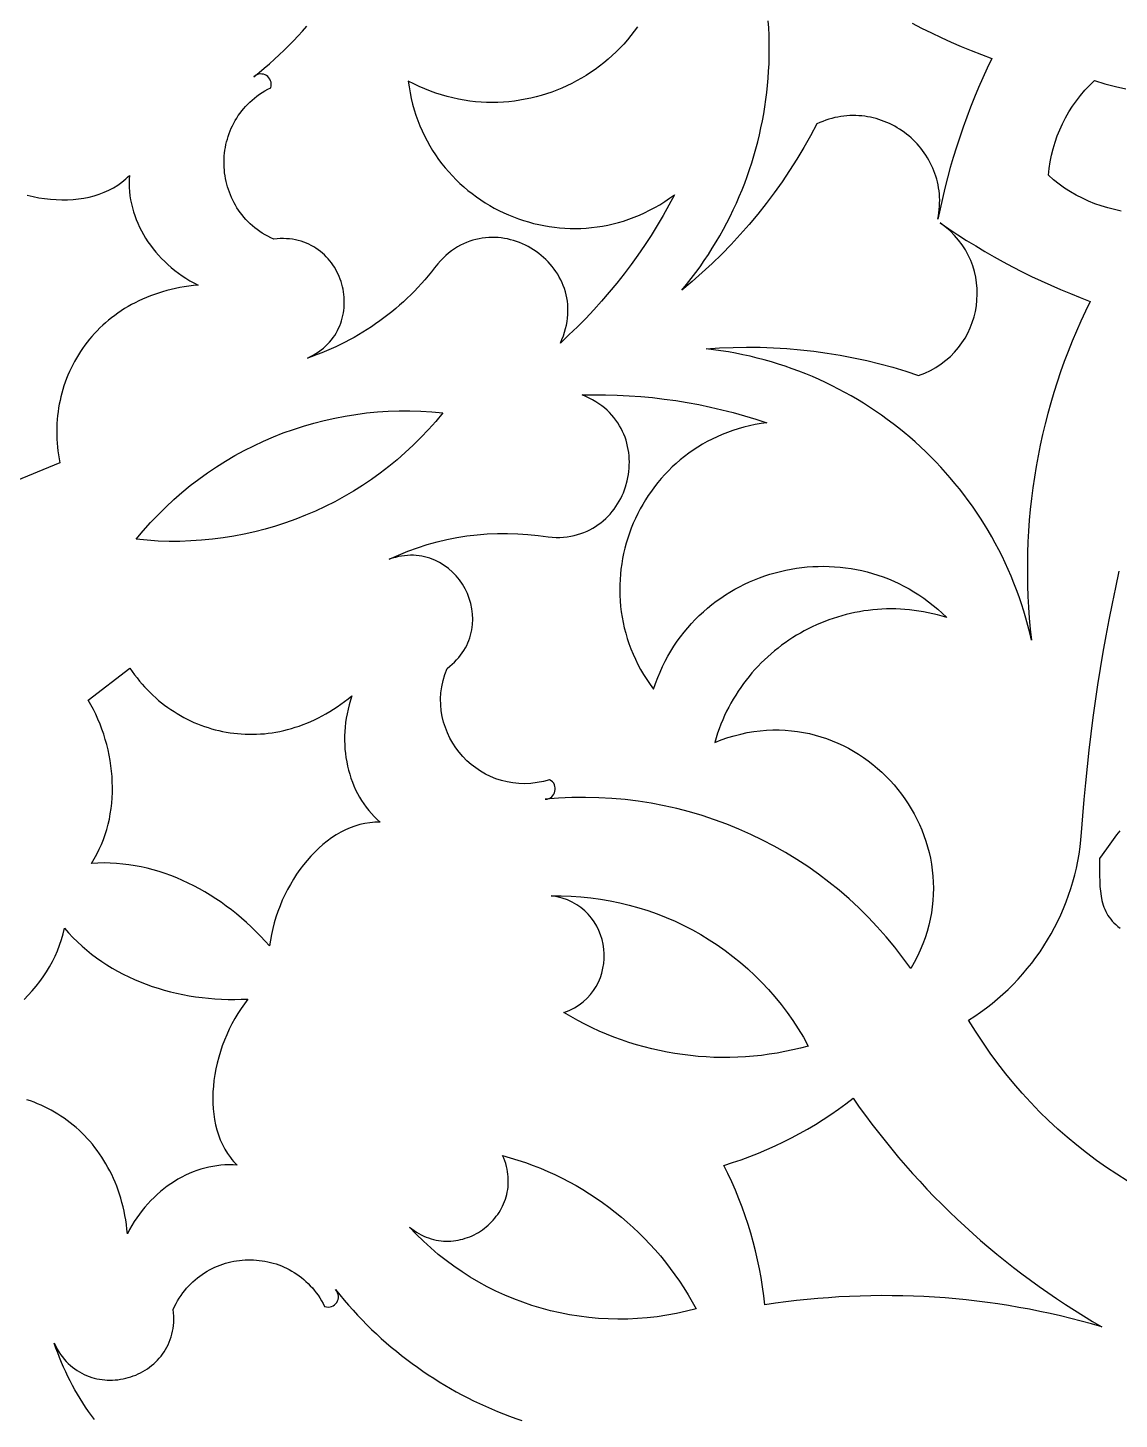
# Model space of a CAD drawing. Extents: x -1145 to -490, y -328 to 327.
# Drawn here: x -797.4 to -731.8, y -42.3 to 41.3 of the extents above; entities that cross this region are included whole.
import ezdxf

# ---------------------------------------------------------------- set-up
doc = ezdxf.new("R2010")
doc.units = 0
doc.layers.add('LAYER_1', color=18, linetype='CONTINUOUS')

msp = doc.modelspace()

# ---------------------------------------------------------------- linework, layer by layer
at = {"layer": 'LAYER_1'}
for points in [[(-760.706, 41.341), (-760.902, 41.072), (-761.105, 40.811), (-761.317, 40.556), (-761.535, 40.309), (-761.761, 40.069), (-761.994, 39.836), (-762.234, 39.61), (-762.48, 39.393), (-762.733, 39.183), (-762.991, 38.981), (-763.256, 38.786), (-763.526, 38.601), (-763.802, 38.423), (-764.083, 38.254), (-764.368, 38.093), (-764.659, 37.941), (-764.954, 37.798), (-765.254, 37.664), (-765.557, 37.539), (-765.865, 37.423), (-766.176, 37.316), (-766.49, 37.219), (-766.808, 37.132), (-767.129, 37.054), (-767.452, 36.986), (-767.778, 36.928), (-768.107, 36.881), (-768.437, 36.844), (-768.769, 36.817), (-769.103, 36.8), (-769.439, 36.795), (-769.775, 36.8), (-770.113, 36.816), (-770.451, 36.843), (-770.79, 36.882), (-771.129, 36.932), (-771.468, 36.993), (-771.807, 37.066), (-772.145, 37.15), (-772.483, 37.247), (-772.821, 37.356), (-773.157, 37.476), (-773.492, 37.609), (-773.825, 37.755), (-774.157, 37.913), (-774.486, 38.084), (-774.437, 37.726), (-774.377, 37.375), (-774.306, 37.029), (-774.223, 36.689), (-774.13, 36.355), (-774.026, 36.028), (-773.912, 35.707), (-773.788, 35.392), (-773.655, 35.084), (-773.512, 34.782), (-773.359, 34.487), (-773.198, 34.2), (-773.028, 33.919), (-772.849, 33.645), (-772.662, 33.378), (-772.467, 33.118), (-772.265, 32.866), (-772.055, 32.621), (-771.837, 32.384), (-771.613, 32.155), (-771.381, 31.933), (-771.143, 31.72), (-770.899, 31.514), (-770.649, 31.316), (-770.393, 31.127), (-770.131, 30.946), (-769.864, 30.773), (-769.592, 30.609), (-769.316, 30.453), (-769.034, 30.306), (-768.748, 30.168), (-768.459, 30.039), (-768.165, 29.919), (-767.867, 29.808), (-767.567, 29.706), (-767.263, 29.614), (-766.956, 29.531), (-766.647, 29.458), (-766.335, 29.394), (-766.021, 29.341), (-765.706, 29.297), (-765.388, 29.263), (-765.069, 29.239), (-764.749, 29.225), (-764.429, 29.222), (-764.107, 29.229), (-763.785, 29.246), (-763.463, 29.274), (-763.141, 29.313), (-762.819, 29.363), (-762.498, 29.423), (-762.177, 29.495), (-761.858, 29.578), (-761.54, 29.672), (-761.223, 29.777), (-760.908, 29.894), (-760.595, 30.022), (-760.285, 30.162), (-759.977, 30.314), (-759.672, 30.477), (-759.369, 30.653), (-759.07, 30.84), (-758.775, 31.04), (-758.483, 31.252), (-758.816, 30.627), (-759.162, 30.01), (-759.522, 29.401), (-759.895, 28.801), (-760.281, 28.209), (-760.68, 27.627), (-761.092, 27.053), (-761.517, 26.489), (-761.953, 25.935), (-762.403, 25.391), (-762.864, 24.856), (-763.337, 24.332), (-763.822, 23.818), (-764.319, 23.315), (-764.827, 22.822), (-765.346, 22.341), (-765.249, 22.559), (-765.165, 22.777), (-765.092, 22.993), (-765.03, 23.207), (-764.98, 23.42), (-764.941, 23.632), (-764.913, 23.841), (-764.895, 24.048), (-764.888, 24.253), (-764.89, 24.455), (-764.903, 24.655), (-764.925, 24.852), (-764.955, 25.046), (-764.995, 25.236), (-765.044, 25.424), (-765.101, 25.608), (-765.166, 25.788), (-765.24, 25.965), (-765.321, 26.138), (-765.409, 26.306), (-765.504, 26.47), (-765.607, 26.63), (-765.716, 26.785), (-765.831, 26.935), (-765.953, 27.081), (-766.08, 27.221), (-766.213, 27.356), (-766.351, 27.485), (-766.495, 27.609), (-766.643, 27.727), (-766.796, 27.839), (-766.953, 27.945), (-767.114, 28.044), (-767.279, 28.137), (-767.448, 28.224), (-767.62, 28.303), (-767.795, 28.376), (-767.972, 28.442), (-768.153, 28.5), (-768.335, 28.551), (-768.519, 28.594), (-768.706, 28.629), (-768.893, 28.657), (-769.082, 28.676), (-769.272, 28.687), (-769.462, 28.689), (-769.653, 28.683), (-769.844, 28.668), (-770.036, 28.644), (-770.226, 28.611), (-770.416, 28.569), (-770.606, 28.517), (-770.794, 28.456), (-770.981, 28.385), (-771.166, 28.303), (-771.35, 28.212), (-771.531, 28.111), (-771.71, 27.998), (-771.886, 27.876), (-772.059, 27.742), (-772.229, 27.598), (-772.396, 27.442), (-772.559, 27.275), (-772.718, 27.097), (-772.905, 26.851), (-773.096, 26.609), (-773.292, 26.371), (-773.492, 26.138), (-773.697, 25.908), (-773.905, 25.682), (-774.118, 25.461), (-774.334, 25.244), (-774.554, 25.031), (-774.779, 24.823), (-775.007, 24.619), (-775.238, 24.419), (-775.474, 24.224), (-775.713, 24.033), (-775.955, 23.847), (-776.201, 23.666), (-776.45, 23.489), (-776.703, 23.317), (-776.959, 23.15), (-777.218, 22.988), (-777.48, 22.83), (-777.745, 22.678), (-778.014, 22.53), (-778.285, 22.388), (-778.559, 22.25), (-778.835, 22.118), (-779.115, 21.991), (-779.397, 21.869), (-779.682, 21.752), (-779.969, 21.641), (-780.259, 21.535), (-780.551, 21.434), (-780.37, 21.521), (-780.198, 21.613), (-780.034, 21.71), (-779.878, 21.813), (-779.73, 21.921), (-779.59, 22.034), (-779.457, 22.152), (-779.333, 22.274), (-779.216, 22.4), (-779.106, 22.53), (-779.004, 22.663), (-778.91, 22.8), (-778.823, 22.94), (-778.743, 23.083), (-778.671, 23.229), (-778.606, 23.377), (-778.548, 23.528), (-778.496, 23.68), (-778.452, 23.834), (-778.415, 23.989), (-778.385, 24.146), (-778.361, 24.304), (-778.344, 24.462), (-778.334, 24.621), (-778.33, 24.78), (-778.333, 24.939), (-778.342, 25.098), (-778.358, 25.256), (-778.38, 25.414), (-778.408, 25.571), (-778.442, 25.726), (-778.483, 25.88), (-778.529, 26.032), (-778.581, 26.183), (-778.64, 26.331), (-778.704, 26.477), (-778.773, 26.62), (-778.849, 26.76), (-778.93, 26.897), (-779.016, 27.03), (-779.108, 27.16), (-779.206, 27.286), (-779.308, 27.408), (-779.416, 27.525), (-779.53, 27.638), (-779.648, 27.746), (-779.771, 27.849), (-779.9, 27.946), (-780.033, 28.038), (-780.171, 28.124), (-780.314, 28.204), (-780.461, 28.278), (-780.613, 28.345), (-780.77, 28.405), (-780.931, 28.458), (-781.097, 28.504), (-781.267, 28.543), (-781.442, 28.573), (-781.62, 28.596), (-781.803, 28.61), (-781.99, 28.616), (-782.18, 28.613), (-782.375, 28.601), (-782.574, 28.58), (-782.754, 28.663), (-782.928, 28.752), (-783.097, 28.847), (-783.26, 28.946), (-783.417, 29.05), (-783.569, 29.159), (-783.716, 29.272), (-783.857, 29.39), (-783.992, 29.512), (-784.122, 29.637), (-784.246, 29.767), (-784.364, 29.9), (-784.477, 30.037), (-784.585, 30.177), (-784.687, 30.32), (-784.783, 30.466), (-784.873, 30.615), (-784.958, 30.767), (-785.038, 30.921), (-785.112, 31.077), (-785.18, 31.236), (-785.242, 31.396), (-785.299, 31.559), (-785.351, 31.723), (-785.396, 31.888), (-785.437, 32.055), (-785.471, 32.223), (-785.5, 32.391), (-785.523, 32.561), (-785.541, 32.731), (-785.552, 32.902), (-785.559, 33.073), (-785.559, 33.244), (-785.554, 33.415), (-785.544, 33.585), (-785.527, 33.756), (-785.505, 33.926), (-785.477, 34.095), (-785.444, 34.263), (-785.405, 34.43), (-785.36, 34.596), (-785.31, 34.76), (-785.254, 34.923), (-785.192, 35.084), (-785.125, 35.244), (-785.051, 35.401), (-784.973, 35.556), (-784.888, 35.708), (-784.798, 35.858), (-784.702, 36.005), (-784.6, 36.149), (-784.493, 36.291), (-784.379, 36.429), (-784.261, 36.563), (-784.136, 36.694), (-784.006, 36.821), (-783.87, 36.944), (-783.728, 37.063), (-783.58, 37.178), (-783.427, 37.288), (-783.268, 37.394), (-783.103, 37.495), (-782.933, 37.591), (-782.757, 37.682), (-782.728, 37.795), (-782.72, 37.904), (-782.731, 38.008), (-782.759, 38.105), (-782.803, 38.195), (-782.859, 38.276), (-782.927, 38.347), (-783.005, 38.407), (-783.092, 38.454), (-783.184, 38.488), (-783.281, 38.507), (-783.38, 38.511), (-783.48, 38.498), (-783.58, 38.466), (-783.676, 38.415), (-783.768, 38.344), (-783.452, 38.598), (-783.141, 38.857), (-782.835, 39.121), (-782.535, 39.39), (-782.239, 39.662), (-781.948, 39.94), (-781.663, 40.221), (-781.383, 40.507), (-781.108, 40.797), (-780.839, 41.091), (-780.574, 41.389)], [(-744.208, 41.571), (-743.628, 41.268), (-743.042, 40.975), (-742.451, 40.693), (-741.854, 40.422), (-741.251, 40.161), (-740.644, 39.911), (-740.031, 39.672), (-739.413, 39.443), (-739.686, 38.865), (-739.95, 38.284), (-740.205, 37.698), (-740.451, 37.108), (-740.687, 36.515), (-740.913, 35.919), (-741.13, 35.319), (-741.338, 34.715), (-741.536, 34.109), (-741.725, 33.499), (-741.904, 32.887), (-742.073, 32.271), (-742.233, 31.653), (-742.383, 31.032), (-742.523, 30.409), (-742.653, 29.783), (-742.617, 29.978), (-742.589, 30.172), (-742.567, 30.364), (-742.553, 30.555), (-742.546, 30.745), (-742.545, 30.933), (-742.552, 31.119), (-742.565, 31.303), (-742.584, 31.485), (-742.61, 31.665), (-742.642, 31.842), (-742.68, 32.018), (-742.724, 32.191), (-742.774, 32.361), (-742.83, 32.529), (-742.891, 32.694), (-742.958, 32.857), (-743.03, 33.017), (-743.107, 33.173), (-743.19, 33.327), (-743.277, 33.477), (-743.37, 33.624), (-743.467, 33.767), (-743.568, 33.908), (-743.674, 34.044), (-743.784, 34.177), (-743.899, 34.306), (-744.018, 34.431), (-744.14, 34.552), (-744.267, 34.669), (-744.397, 34.782), (-744.53, 34.891), (-744.667, 34.995), (-744.808, 35.095), (-744.951, 35.19), (-745.098, 35.28), (-745.248, 35.366), (-745.4, 35.447), (-745.555, 35.523), (-745.713, 35.593), (-745.873, 35.659), (-746.035, 35.719), (-746.2, 35.774), (-746.367, 35.823), (-746.535, 35.867), (-746.706, 35.905), (-746.878, 35.938), (-747.051, 35.964), (-747.226, 35.985), (-747.402, 35.999), (-747.58, 36.007), (-747.758, 36.009), (-747.938, 36.005), (-748.118, 35.994), (-748.299, 35.976), (-748.48, 35.952), (-748.662, 35.921), (-748.844, 35.883), (-749.026, 35.838), (-749.208, 35.787), (-749.39, 35.727), (-749.572, 35.661), (-749.754, 35.587), (-749.935, 35.506), (-750.317, 34.789), (-750.717, 34.083), (-751.135, 33.388), (-751.57, 32.704), (-752.022, 32.032), (-752.49, 31.373), (-752.975, 30.726), (-753.477, 30.091), (-753.994, 29.47), (-754.527, 28.862), (-755.076, 28.268), (-755.639, 27.687), (-756.218, 27.121), (-756.811, 26.57), (-757.419, 26.033), (-758.041, 25.512), (-757.756, 25.859), (-757.479, 26.211), (-757.21, 26.568), (-756.948, 26.928), (-756.694, 27.293), (-756.449, 27.662), (-756.211, 28.035), (-755.981, 28.411), (-755.758, 28.791), (-755.544, 29.175), (-755.338, 29.562), (-755.139, 29.952), (-754.949, 30.346), (-754.766, 30.742), (-754.591, 31.142), (-754.425, 31.544), (-754.266, 31.949), (-754.115, 32.356), (-753.973, 32.766), (-753.838, 33.178), (-753.712, 33.592), (-753.593, 34.008), (-753.482, 34.426), (-753.38, 34.846), (-753.286, 35.268), (-753.2, 35.691), (-753.121, 36.115), (-753.051, 36.541), (-752.99, 36.968), (-752.936, 37.396), (-752.89, 37.825), (-752.853, 38.255), (-752.824, 38.685), (-752.803, 39.116), (-752.79, 39.547), (-752.786, 39.979), (-752.789, 40.411), (-752.801, 40.843), (-752.821, 41.275), (-752.85, 41.707)], [(-731.637, 30.272), (-732.04, 30.355), (-732.437, 30.456), (-732.829, 30.575), (-733.215, 30.712), (-733.595, 30.866), (-733.967, 31.038), (-734.331, 31.226), (-734.686, 31.432), (-735.033, 31.654), (-735.369, 31.893), (-735.696, 32.148), (-736.011, 32.418), (-735.968, 32.824), (-735.906, 33.226), (-735.825, 33.624), (-735.727, 34.016), (-735.611, 34.403), (-735.477, 34.783), (-735.326, 35.157), (-735.159, 35.522), (-734.975, 35.88), (-734.774, 36.229), (-734.558, 36.569), (-734.325, 36.899), (-734.078, 37.219), (-733.815, 37.528), (-733.537, 37.825), (-733.245, 38.11), (-732.617, 37.926), (-731.984, 37.762), (-731.347, 37.619)], [(-797.385, 31.216), (-797.038, 31.138), (-796.69, 31.073), (-796.343, 31.022), (-795.997, 30.984), (-795.653, 30.959), (-795.311, 30.949), (-794.973, 30.953), (-794.639, 30.971), (-794.31, 31.004), (-793.987, 31.052), (-793.671, 31.115), (-793.362, 31.194), (-793.061, 31.289), (-792.769, 31.4), (-792.486, 31.527), (-792.214, 31.67), (-791.954, 31.831), (-791.705, 32.009), (-791.586, 32.104), (-791.469, 32.204), (-791.357, 32.308), (-791.247, 32.416), (-791.262, 32.171), (-791.265, 31.925), (-791.258, 31.68), (-791.24, 31.436), (-791.213, 31.193), (-791.175, 30.95), (-791.127, 30.709), (-791.069, 30.47), (-791.002, 30.232), (-790.925, 29.997), (-790.839, 29.764), (-790.743, 29.533), (-790.638, 29.305), (-790.525, 29.08), (-790.403, 28.858), (-790.272, 28.64), (-790.132, 28.426), (-789.984, 28.215), (-789.828, 28.009), (-789.664, 27.807), (-789.493, 27.61), (-789.313, 27.418), (-789.126, 27.23), (-788.931, 27.049), (-788.729, 26.873), (-788.52, 26.702), (-788.304, 26.538), (-788.081, 26.381), (-787.851, 26.229), (-787.615, 26.085), (-787.372, 25.948), (-787.124, 25.818), (-787.405, 25.79), (-787.681, 25.756), (-787.954, 25.716), (-788.223, 25.669), (-788.488, 25.616), (-788.748, 25.557), (-789.005, 25.492), (-789.257, 25.42), (-789.504, 25.344), (-789.748, 25.261), (-789.987, 25.173), (-790.222, 25.079), (-790.452, 24.98), (-790.678, 24.875), (-790.899, 24.765), (-791.115, 24.65), (-791.328, 24.53), (-791.535, 24.406), (-791.738, 24.276), (-791.936, 24.142), (-792.129, 24.003), (-792.318, 23.86), (-792.502, 23.712), (-792.68, 23.56), (-792.854, 23.403), (-793.023, 23.243), (-793.188, 23.079), (-793.347, 22.911), (-793.501, 22.739), (-793.65, 22.563), (-793.794, 22.384), (-793.932, 22.201), (-794.066, 22.015), (-794.194, 21.825), (-794.317, 21.633), (-794.435, 21.437), (-794.547, 21.239), (-794.654, 21.037), (-794.756, 20.833), (-794.852, 20.626), (-794.942, 20.417), (-795.028, 20.205), (-795.107, 19.991), (-795.181, 19.775), (-795.249, 19.556), (-795.312, 19.335), (-795.369, 19.113), (-795.42, 18.889), (-795.465, 18.663), (-795.504, 18.435), (-795.538, 18.206), (-795.566, 17.975), (-795.587, 17.743), (-795.603, 17.51), (-795.613, 17.275), (-795.616, 17.04), (-795.614, 16.804), (-795.605, 16.567), (-795.59, 16.329), (-795.569, 16.091), (-795.542, 15.852), (-795.509, 15.612), (-795.469, 15.373), (-795.423, 15.133), (-798.387, 13.914)], [(-731.269, -28.007), (-731.895, -27.615), (-732.513, -27.205), (-733.12, -26.778), (-733.718, -26.333), (-734.305, -25.872), (-734.881, -25.393), (-735.446, -24.897), (-735.999, -24.385), (-736.54, -23.855), (-737.069, -23.309), (-737.585, -22.746), (-738.087, -22.167), (-738.576, -21.57), (-739.051, -20.958), (-739.512, -20.329), (-739.958, -19.683), (-740.388, -19.022), (-740.803, -18.344), (-740.438, -18.109), (-740.082, -17.865), (-739.734, -17.61), (-739.395, -17.347), (-739.064, -17.074), (-738.743, -16.792), (-738.43, -16.501), (-738.127, -16.201), (-737.834, -15.894), (-737.55, -15.578), (-737.276, -15.255), (-737.011, -14.924), (-736.757, -14.585), (-736.513, -14.24), (-736.279, -13.887), (-736.056, -13.528), (-735.843, -13.163), (-735.641, -12.792), (-735.45, -12.414), (-735.269, -12.031), (-735.1, -11.643), (-734.943, -11.249), (-734.796, -10.85), (-734.662, -10.447), (-734.539, -10.039), (-734.428, -9.627), (-734.329, -9.211), (-734.242, -8.792), (-734.168, -8.368), (-734.106, -7.942), (-734.056, -7.512), (-734.019, -7.08), (-734.015, -7.067), (-733.942, -6.077), (-733.859, -5.087), (-733.768, -4.098), (-733.667, -3.111), (-733.558, -2.125), (-733.439, -1.14), (-733.311, -0.156), (-733.174, 0.826), (-733.028, 1.806), (-732.873, 2.785), (-732.709, 3.763), (-732.536, 4.739), (-732.354, 5.713), (-732.163, 6.685), (-731.963, 7.656), (-731.754, 8.624)], [(-731.713, -6.971), (-731.912, -7.224), (-732.11, -7.489), (-732.512, -8.052), (-732.941, -8.647), (-732.935, -9.349), (-732.932, -9.681), (-732.924, -10.002), (-732.909, -10.312), (-732.883, -10.609), (-732.845, -10.896), (-732.79, -11.172), (-732.756, -11.306), (-732.716, -11.437), (-732.671, -11.566), (-732.62, -11.692), (-732.563, -11.816), (-732.499, -11.937), (-732.428, -12.055), (-732.35, -12.171), (-732.264, -12.285), (-732.17, -12.396), (-732.067, -12.505), (-731.956, -12.611), (-731.835, -12.715), (-731.704, -12.817)], [(-797.58, -17.106), (-797.328, -16.851), (-797.086, -16.588), (-796.855, -16.316), (-796.635, -16.036), (-796.427, -15.748), (-796.23, -15.451), (-796.047, -15.147), (-795.876, -14.835), (-795.719, -14.516), (-795.576, -14.19), (-795.448, -13.856), (-795.334, -13.516), (-795.236, -13.17), (-795.155, -12.817), (-794.902, -13.103), (-794.641, -13.378), (-794.372, -13.644), (-794.095, -13.899), (-793.811, -14.145), (-793.519, -14.38), (-793.219, -14.606), (-792.913, -14.822), (-792.6, -15.028), (-792.281, -15.224), (-791.955, -15.41), (-791.623, -15.586), (-791.286, -15.753), (-790.943, -15.909), (-790.595, -16.056), (-790.243, -16.194), (-789.885, -16.321), (-789.523, -16.439), (-789.157, -16.547), (-788.786, -16.646), (-788.412, -16.735), (-788.035, -16.814), (-787.654, -16.884), (-787.271, -16.944), (-786.884, -16.995), (-786.495, -17.036), (-786.104, -17.068), (-785.711, -17.09), (-785.317, -17.103), (-784.92, -17.106), (-784.523, -17.1), (-784.124, -17.085), (-784.337, -17.365), (-784.54, -17.656), (-784.732, -17.955), (-784.915, -18.263), (-785.086, -18.578), (-785.247, -18.9), (-785.397, -19.228), (-785.536, -19.562), (-785.663, -19.899), (-785.778, -20.24), (-785.88, -20.584), (-785.971, -20.93), (-786.049, -21.277), (-786.113, -21.624), (-786.165, -21.971), (-786.203, -22.318), (-786.228, -22.662), (-786.238, -23.003), (-786.234, -23.341), (-786.216, -23.675), (-786.183, -24.004), (-786.135, -24.327), (-786.071, -24.644), (-785.993, -24.953), (-785.898, -25.254), (-785.787, -25.546), (-785.66, -25.828), (-785.516, -26.1), (-785.356, -26.361), (-785.178, -26.609), (-785.083, -26.729), (-784.983, -26.845), (-784.879, -26.958), (-784.77, -27.067), (-785.016, -27.053), (-785.261, -27.05), (-785.506, -27.057), (-785.751, -27.074), (-785.994, -27.102), (-786.236, -27.14), (-786.477, -27.188), (-786.717, -27.246), (-786.954, -27.313), (-787.19, -27.39), (-787.423, -27.476), (-787.654, -27.572), (-787.882, -27.676), (-788.107, -27.79), (-788.328, -27.912), (-788.547, -28.043), (-788.761, -28.182), (-788.972, -28.33), (-789.178, -28.486), (-789.38, -28.65), (-789.577, -28.822), (-789.769, -29.002), (-789.956, -29.189), (-790.138, -29.384), (-790.314, -29.585), (-790.484, -29.795), (-790.648, -30.011), (-790.806, -30.234), (-790.957, -30.463), (-791.102, -30.7), (-791.239, -30.942), (-791.369, -31.191), (-791.397, -30.91), (-791.431, -30.633), (-791.471, -30.36), (-791.518, -30.091), (-791.571, -29.827), (-791.63, -29.566), (-791.695, -29.31), (-791.766, -29.058), (-791.843, -28.81), (-791.926, -28.567), (-792.014, -28.328), (-792.108, -28.093), (-792.207, -27.863), (-792.312, -27.637), (-792.422, -27.416), (-792.536, -27.199), (-792.656, -26.987), (-792.781, -26.78), (-792.911, -26.577), (-793.045, -26.379), (-793.184, -26.185), (-793.327, -25.997), (-793.475, -25.813), (-793.627, -25.634), (-793.783, -25.46), (-793.944, -25.291), (-794.108, -25.127), (-794.276, -24.968), (-794.448, -24.814), (-794.624, -24.665), (-794.803, -24.521), (-794.986, -24.382), (-795.172, -24.249), (-795.361, -24.121), (-795.554, -23.998), (-795.75, -23.88), (-795.948, -23.767), (-796.149, -23.66), (-796.354, -23.559), (-796.56, -23.463), (-796.77, -23.372), (-796.982, -23.287), (-797.196, -23.208), (-797.412, -23.134)], [(-793.35, -42.362), (-793.531, -42.116), (-793.708, -41.867), (-793.88, -41.614), (-794.047, -41.358), (-794.209, -41.099), (-794.367, -40.837), (-794.519, -40.572), (-794.667, -40.304), (-794.809, -40.033), (-794.947, -39.759), (-795.079, -39.482), (-795.206, -39.202), (-795.328, -38.92), (-795.445, -38.636), (-795.556, -38.348), (-795.662, -38.059), (-795.762, -37.767), (-795.676, -37.947), (-795.584, -38.119), (-795.487, -38.283), (-795.384, -38.439), (-795.276, -38.587), (-795.163, -38.728), (-795.045, -38.86), (-794.923, -38.985), (-794.797, -39.102), (-794.667, -39.211), (-794.534, -39.313), (-794.397, -39.407), (-794.257, -39.494), (-794.114, -39.574), (-793.968, -39.646), (-793.82, -39.712), (-793.669, -39.77), (-793.517, -39.821), (-793.363, -39.865), (-793.208, -39.902), (-793.051, -39.933), (-792.893, -39.956), (-792.735, -39.973), (-792.576, -39.983), (-792.417, -39.987), (-792.258, -39.984), (-792.099, -39.975), (-791.941, -39.959), (-791.783, -39.937), (-791.626, -39.909), (-791.471, -39.875), (-791.317, -39.835), (-791.165, -39.788), (-791.014, -39.736), (-790.866, -39.678), (-790.72, -39.614), (-790.577, -39.544), (-790.437, -39.469), (-790.3, -39.388), (-790.167, -39.301), (-790.037, -39.209), (-789.911, -39.112), (-789.789, -39.009), (-789.672, -38.901), (-789.559, -38.788), (-789.451, -38.669), (-789.348, -38.546), (-789.25, -38.418), (-789.159, -38.285), (-789.073, -38.147), (-788.993, -38.004), (-788.919, -37.856), (-788.852, -37.704), (-788.792, -37.547), (-788.738, -37.386), (-788.692, -37.22), (-788.654, -37.05), (-788.624, -36.876), (-788.601, -36.697), (-788.587, -36.515), (-788.581, -36.328), (-788.584, -36.137), (-788.596, -35.942), (-788.617, -35.744), (-788.534, -35.564), (-788.444, -35.39), (-788.35, -35.221), (-788.251, -35.058), (-788.147, -34.9), (-788.038, -34.748), (-787.925, -34.602), (-787.807, -34.461), (-787.685, -34.326), (-787.56, -34.196), (-787.43, -34.072), (-787.297, -33.953), (-787.16, -33.84), (-787.02, -33.733), (-786.877, -33.631), (-786.731, -33.535), (-786.582, -33.444), (-786.43, -33.359), (-786.276, -33.28), (-786.119, -33.206), (-785.961, -33.138), (-785.8, -33.075), (-785.638, -33.018), (-785.474, -32.967), (-785.309, -32.921), (-785.142, -32.881), (-784.974, -32.846), (-784.805, -32.818), (-784.636, -32.794), (-784.466, -32.777), (-784.295, -32.765), (-784.124, -32.759), (-783.953, -32.758), (-783.782, -32.763), (-783.611, -32.774), (-783.441, -32.79), (-783.271, -32.812), (-783.102, -32.84), (-782.934, -32.873), (-782.767, -32.912), (-782.601, -32.957), (-782.437, -33.007), (-782.274, -33.064), (-782.112, -33.125), (-781.953, -33.193), (-781.796, -33.266), (-781.641, -33.345), (-781.489, -33.429), (-781.339, -33.52), (-781.192, -33.616), (-781.047, -33.717), (-780.906, -33.825), (-780.768, -33.938), (-780.634, -34.057), (-780.503, -34.181), (-780.376, -34.312), (-780.253, -34.448), (-780.134, -34.589), (-780.019, -34.737), (-779.908, -34.89), (-779.803, -35.049), (-779.702, -35.214), (-779.606, -35.385), (-779.515, -35.561), (-779.402, -35.589), (-779.293, -35.597), (-779.189, -35.586), (-779.092, -35.558), (-779.002, -35.515), (-778.921, -35.458), (-778.85, -35.39), (-778.79, -35.312), (-778.743, -35.226), (-778.709, -35.134), (-778.689, -35.037), (-778.686, -34.937), (-778.699, -34.837), (-778.731, -34.738), (-778.782, -34.641), (-778.853, -34.549), (-778.599, -34.865), (-778.339, -35.176), (-778.076, -35.482), (-777.807, -35.783), (-777.534, -36.079), (-777.257, -36.369), (-776.976, -36.654), (-776.69, -36.934), (-776.4, -37.209), (-776.106, -37.479), (-775.808, -37.743), (-775.506, -38.002), (-775.2, -38.255), (-774.891, -38.504), (-774.577, -38.746), (-774.261, -38.983), (-773.94, -39.215), (-773.616, -39.441), (-773.289, -39.662), (-772.958, -39.877), (-772.624, -40.086), (-772.287, -40.29), (-771.947, -40.488), (-771.604, -40.681), (-771.258, -40.867), (-770.909, -41.048), (-770.558, -41.223), (-770.203, -41.393), (-769.846, -41.556), (-769.487, -41.714), (-769.124, -41.865), (-768.76, -42.011), (-768.393, -42.151), (-768.024, -42.284), (-767.653, -42.412)]]:
    msp.add_lwpolyline(points, dxfattribs=at)
for points in [[(-742.521, 29.564), (-741.994, 29.203), (-741.461, 28.85), (-740.923, 28.507), (-740.38, 28.171), (-739.832, 27.845), (-739.279, 27.527), (-738.721, 27.218), (-738.158, 26.918), (-737.591, 26.626), (-737.019, 26.344), (-736.443, 26.071), (-735.862, 25.807), (-735.277, 25.552), (-734.688, 25.306), (-734.095, 25.069), (-733.498, 24.842), (-733.786, 24.249), (-734.062, 23.652), (-734.328, 23.051), (-734.582, 22.446), (-734.824, 21.837), (-735.056, 21.224), (-735.276, 20.607), (-735.485, 19.987), (-735.683, 19.364), (-735.869, 18.738), (-736.043, 18.109), (-736.207, 17.477), (-736.359, 16.842), (-736.499, 16.205), (-736.628, 15.565), (-736.745, 14.924), (-736.85, 14.28), (-736.944, 13.635), (-737.027, 12.987), (-737.097, 12.339), (-737.156, 11.688), (-737.204, 11.037), (-737.239, 10.385), (-737.263, 9.731), (-737.275, 9.077), (-737.275, 8.423), (-737.263, 7.768), (-737.239, 7.112), (-737.204, 6.457), (-737.156, 5.802), (-737.097, 5.147), (-737.025, 4.492), (-737.129, 4.933), (-737.24, 5.37), (-737.361, 5.804), (-737.489, 6.234), (-737.625, 6.66), (-737.769, 7.082), (-737.922, 7.5), (-738.082, 7.914), (-738.25, 8.324), (-738.425, 8.729), (-738.608, 9.13), (-738.798, 9.526), (-738.996, 9.918), (-739.2, 10.305), (-739.412, 10.688), (-739.632, 11.066), (-739.857, 11.439), (-740.09, 11.806), (-740.33, 12.169), (-740.576, 12.527), (-740.829, 12.88), (-741.088, 13.227), (-741.354, 13.569), (-741.626, 13.906), (-741.904, 14.237), (-742.189, 14.562), (-742.479, 14.882), (-742.775, 15.196), (-743.077, 15.504), (-743.385, 15.806), (-743.698, 16.102), (-744.017, 16.392), (-744.341, 16.676), (-744.671, 16.954), (-745.006, 17.226), (-745.346, 17.491), (-745.691, 17.749), (-746.041, 18.001), (-746.396, 18.247), (-746.756, 18.485), (-747.121, 18.717), (-747.49, 18.942), (-747.863, 19.16), (-748.241, 19.371), (-748.623, 19.575), (-749.01, 19.772), (-749.4, 19.961), (-749.795, 20.143), (-750.194, 20.318), (-750.596, 20.485), (-751.002, 20.644), (-751.412, 20.796), (-751.825, 20.94), (-752.242, 21.076), (-752.662, 21.204), (-753.085, 21.325), (-753.512, 21.437), (-753.942, 21.541), (-754.374, 21.636), (-754.81, 21.724), (-755.248, 21.803), (-755.689, 21.873), (-756.133, 21.935), (-756.579, 21.989), (-755.769, 22.043), (-754.959, 22.077), (-754.149, 22.09), (-753.34, 22.083), (-752.532, 22.055), (-751.725, 22.006), (-750.92, 21.937), (-750.116, 21.847), (-749.316, 21.736), (-748.518, 21.606), (-747.723, 21.455), (-746.932, 21.283), (-746.146, 21.091), (-745.363, 20.879), (-744.586, 20.647), (-743.814, 20.395), (-743.445, 20.534), (-743.095, 20.696), (-742.766, 20.878), (-742.456, 21.081), (-742.165, 21.301), (-741.895, 21.539), (-741.646, 21.793), (-741.416, 22.061), (-741.208, 22.343), (-741.02, 22.637), (-740.853, 22.941), (-740.707, 23.255), (-740.583, 23.577), (-740.48, 23.907), (-740.399, 24.241), (-740.34, 24.581), (-740.303, 24.923), (-740.288, 25.267), (-740.296, 25.612), (-740.326, 25.956), (-740.38, 26.298), (-740.456, 26.637), (-740.555, 26.971), (-740.678, 27.299), (-740.824, 27.621), (-740.994, 27.934), (-741.187, 28.237), (-741.405, 28.529), (-741.647, 28.809), (-741.914, 29.076), (-742.205, 29.328)], [(-764.043, 19.217), (-763.336, 19.229), (-762.628, 19.226), (-761.922, 19.207), (-761.216, 19.172), (-760.512, 19.122), (-759.809, 19.056), (-759.108, 18.974), (-758.409, 18.877), (-757.713, 18.764), (-757.019, 18.636), (-756.328, 18.492), (-755.64, 18.333), (-754.956, 18.159), (-754.275, 17.969), (-753.598, 17.764), (-752.925, 17.543), (-753.282, 17.494), (-753.634, 17.434), (-753.979, 17.362), (-754.319, 17.279), (-754.652, 17.186), (-754.98, 17.082), (-755.3, 16.968), (-755.615, 16.844), (-755.923, 16.71), (-756.224, 16.567), (-756.519, 16.414), (-756.806, 16.252), (-757.087, 16.082), (-757.361, 15.903), (-757.627, 15.716), (-757.887, 15.521), (-758.138, 15.319), (-758.383, 15.108), (-758.62, 14.891), (-758.849, 14.666), (-759.07, 14.435), (-759.284, 14.197), (-759.489, 13.952), (-759.687, 13.702), (-759.876, 13.446), (-760.057, 13.184), (-760.229, 12.917), (-760.393, 12.645), (-760.548, 12.368), (-760.695, 12.087), (-760.833, 11.801), (-760.962, 11.511), (-761.081, 11.217), (-761.192, 10.92), (-761.293, 10.619), (-761.386, 10.315), (-761.468, 10.008), (-761.541, 9.699), (-761.605, 9.387), (-761.658, 9.073), (-761.702, 8.757), (-761.736, 8.44), (-761.759, 8.121), (-761.773, 7.801), (-761.776, 7.48), (-761.769, 7.159), (-761.751, 6.837), (-761.723, 6.515), (-761.684, 6.193), (-761.634, 5.871), (-761.574, 5.55), (-761.502, 5.229), (-761.419, 4.91), (-761.325, 4.592), (-761.219, 4.275), (-761.103, 3.96), (-760.974, 3.648), (-760.834, 3.337), (-760.682, 3.029), (-760.519, 2.724), (-760.343, 2.422), (-760.155, 2.123), (-759.956, 1.828), (-759.744, 1.536), (-759.624, 1.888), (-759.494, 2.231), (-759.354, 2.567), (-759.204, 2.895), (-759.046, 3.215), (-758.877, 3.526), (-758.7, 3.83), (-758.515, 4.126), (-758.321, 4.413), (-758.118, 4.692), (-757.908, 4.963), (-757.69, 5.225), (-757.465, 5.479), (-757.233, 5.724), (-756.994, 5.961), (-756.748, 6.189), (-756.496, 6.408), (-756.237, 6.619), (-755.973, 6.821), (-755.703, 7.014), (-755.428, 7.198), (-755.148, 7.373), (-754.863, 7.539), (-754.573, 7.696), (-754.279, 7.844), (-753.981, 7.983), (-753.679, 8.112), (-753.373, 8.232), (-753.064, 8.343), (-752.752, 8.444), (-752.437, 8.535), (-752.12, 8.617), (-751.8, 8.69), (-751.478, 8.753), (-751.155, 8.806), (-750.829, 8.849), (-750.503, 8.882), (-750.175, 8.906), (-749.847, 8.919), (-749.518, 8.923), (-749.189, 8.916), (-748.86, 8.899), (-748.531, 8.872), (-748.202, 8.835), (-747.874, 8.787), (-747.547, 8.729), (-747.222, 8.661), (-746.898, 8.582), (-746.575, 8.493), (-746.255, 8.393), (-745.937, 8.282), (-745.621, 8.16), (-745.308, 8.028), (-744.998, 7.885), (-744.692, 7.731), (-744.388, 7.566), (-744.089, 7.389), (-743.794, 7.202), (-743.503, 7.004), (-743.216, 6.794), (-742.934, 6.574), (-742.658, 6.341), (-742.386, 6.098), (-742.12, 5.843), (-742.399, 5.927), (-742.677, 6.004), (-742.956, 6.073), (-743.236, 6.134), (-743.515, 6.188), (-743.794, 6.235), (-744.074, 6.274), (-744.353, 6.306), (-744.631, 6.33), (-744.909, 6.348), (-745.187, 6.358), (-745.464, 6.362), (-745.74, 6.358), (-746.015, 6.347), (-746.289, 6.33), (-746.562, 6.306), (-746.834, 6.275), (-747.105, 6.237), (-747.373, 6.193), (-747.641, 6.142), (-747.906, 6.084), (-748.17, 6.02), (-748.432, 5.95), (-748.691, 5.874), (-748.949, 5.791), (-749.204, 5.702), (-749.457, 5.607), (-749.707, 5.506), (-749.954, 5.399), (-750.199, 5.286), (-750.441, 5.167), (-750.68, 5.042), (-750.916, 4.911), (-751.149, 4.775), (-751.378, 4.633), (-751.604, 4.485), (-751.826, 4.332), (-752.045, 4.174), (-752.26, 4.01), (-752.471, 3.841), (-752.678, 3.666), (-752.881, 3.486), (-753.08, 3.302), (-753.274, 3.112), (-753.464, 2.917), (-753.649, 2.717), (-753.829, 2.512), (-754.005, 2.302), (-754.176, 2.088), (-754.341, 1.869), (-754.502, 1.645), (-754.657, 1.416), (-754.807, 1.183), (-754.952, 0.946), (-755.09, 0.704), (-755.223, 0.458), (-755.351, 0.207), (-755.472, -0.048), (-755.587, -0.307), (-755.696, -0.57), (-755.799, -0.837), (-755.895, -1.108), (-755.985, -1.383), (-756.068, -1.662), (-755.674, -1.509), (-755.28, -1.374), (-754.888, -1.257), (-754.498, -1.157), (-754.109, -1.075), (-753.722, -1.01), (-753.338, -0.961), (-752.956, -0.929), (-752.577, -0.913), (-752.201, -0.913), (-751.828, -0.928), (-751.459, -0.958), (-751.094, -1.002), (-750.733, -1.061), (-750.377, -1.134), (-750.026, -1.221), (-749.68, -1.322), (-749.339, -1.435), (-749.003, -1.561), (-748.674, -1.7), (-748.351, -1.851), (-748.034, -2.013), (-747.724, -2.188), (-747.421, -2.373), (-747.126, -2.569), (-746.838, -2.776), (-746.558, -2.993), (-746.286, -3.22), (-746.022, -3.456), (-745.768, -3.702), (-745.522, -3.956), (-745.285, -4.219), (-745.058, -4.491), (-744.841, -4.77), (-744.634, -5.057), (-744.437, -5.351), (-744.251, -5.653), (-744.076, -5.961), (-743.912, -6.275), (-743.76, -6.595), (-743.62, -6.922), (-743.491, -7.253), (-743.375, -7.59), (-743.271, -7.931), (-743.181, -8.276), (-743.103, -8.626), (-743.039, -8.98), (-742.989, -9.337), (-742.953, -9.697), (-742.931, -10.06), (-742.923, -10.425), (-742.931, -10.793), (-742.954, -11.162), (-742.992, -11.533), (-743.045, -11.905), (-743.115, -12.278), (-743.201, -12.652), (-743.303, -13.026), (-743.423, -13.399), (-743.559, -13.773), (-743.713, -14.145), (-743.884, -14.517), (-744.073, -14.887), (-744.281, -15.255), (-744.755, -14.598), (-745.249, -13.96), (-745.762, -13.341), (-746.293, -12.742), (-746.842, -12.163), (-747.408, -11.604), (-747.991, -11.065), (-748.591, -10.548), (-749.205, -10.051), (-749.835, -9.576), (-750.479, -9.123), (-751.136, -8.691), (-751.807, -8.282), (-752.49, -7.895), (-753.186, -7.531), (-753.892, -7.189), (-754.609, -6.871), (-755.337, -6.577), (-756.074, -6.306), (-756.82, -6.059), (-757.575, -5.837), (-758.337, -5.64), (-759.107, -5.467), (-759.883, -5.319), (-760.665, -5.197), (-761.453, -5.101), (-762.245, -5.031), (-763.042, -4.986), (-763.843, -4.969), (-764.646, -4.978), (-765.453, -5.015), (-766.261, -5.078), (-766.145, -5.066), (-766.04, -5.036), (-765.946, -4.99), (-765.865, -4.93), (-765.795, -4.859), (-765.739, -4.778), (-765.696, -4.689), (-765.667, -4.595), (-765.652, -4.498), (-765.651, -4.4), (-765.667, -4.302), (-765.697, -4.208), (-765.745, -4.118), (-765.808, -4.036), (-765.89, -3.963), (-765.988, -3.901), (-766.368, -4.006), (-766.745, -4.081), (-767.117, -4.127), (-767.485, -4.145), (-767.848, -4.135), (-768.204, -4.099), (-768.552, -4.038), (-768.892, -3.953), (-769.223, -3.845), (-769.543, -3.714), (-769.852, -3.562), (-770.15, -3.39), (-770.434, -3.198), (-770.704, -2.988), (-770.96, -2.761), (-771.2, -2.517), (-771.423, -2.258), (-771.629, -1.985), (-771.816, -1.699), (-771.984, -1.4), (-772.132, -1.09), (-772.258, -0.769), (-772.362, -0.439), (-772.444, -0.101), (-772.501, 0.245), (-772.534, 0.597), (-772.54, 0.955), (-772.52, 1.317), (-772.473, 1.682), (-772.397, 2.05), (-772.291, 2.42), (-772.156, 2.789), (-771.998, 2.912), (-771.849, 3.038), (-771.709, 3.168), (-771.578, 3.301), (-771.456, 3.438), (-771.343, 3.578), (-771.238, 3.721), (-771.142, 3.866), (-771.054, 4.014), (-770.975, 4.164), (-770.903, 4.316), (-770.84, 4.47), (-770.785, 4.625), (-770.737, 4.782), (-770.664, 5.098), (-770.621, 5.416), (-770.607, 5.736), (-770.621, 6.054), (-770.661, 6.37), (-770.727, 6.681), (-770.819, 6.986), (-770.934, 7.282), (-771.072, 7.569), (-771.232, 7.843), (-771.414, 8.105), (-771.615, 8.351), (-771.836, 8.579), (-772.075, 8.789), (-772.332, 8.979), (-772.604, 9.146), (-772.893, 9.288), (-773.042, 9.35), (-773.195, 9.405), (-773.352, 9.453), (-773.512, 9.494), (-773.675, 9.527), (-773.841, 9.553), (-774.009, 9.571), (-774.181, 9.581), (-774.355, 9.582), (-774.532, 9.575), (-774.711, 9.56), (-774.893, 9.535), (-775.077, 9.501), (-775.263, 9.458), (-775.451, 9.405), (-775.64, 9.342), (-775.078, 9.596), (-774.507, 9.828), (-773.93, 10.037), (-773.346, 10.224), (-772.756, 10.388), (-772.161, 10.53), (-771.561, 10.649), (-770.958, 10.745), (-770.351, 10.818), (-769.742, 10.869), (-769.131, 10.896), (-768.519, 10.9), (-767.906, 10.881), (-767.293, 10.838), (-766.681, 10.772), (-766.071, 10.683), (-765.832, 10.664), (-765.599, 10.657), (-765.371, 10.66), (-765.149, 10.674), (-764.931, 10.698), (-764.719, 10.731), (-764.513, 10.774), (-764.312, 10.826), (-764.116, 10.887), (-763.926, 10.957), (-763.742, 11.035), (-763.564, 11.121), (-763.391, 11.215), (-763.225, 11.316), (-763.065, 11.424), (-762.91, 11.539), (-762.762, 11.661), (-762.62, 11.789), (-762.484, 11.923), (-762.355, 12.062), (-762.232, 12.207), (-762.115, 12.356), (-762.006, 12.511), (-761.902, 12.67), (-761.806, 12.832), (-761.716, 12.999), (-761.633, 13.17), (-761.558, 13.343), (-761.489, 13.519), (-761.427, 13.699), (-761.325, 14.063), (-761.285, 14.249), (-761.252, 14.435), (-761.227, 14.623), (-761.209, 14.811), (-761.199, 15.001), (-761.196, 15.19), (-761.201, 15.379), (-761.214, 15.568), (-761.235, 15.756), (-761.263, 15.944), (-761.3, 16.13), (-761.345, 16.314), (-761.398, 16.497), (-761.459, 16.677), (-761.528, 16.855), (-761.606, 17.031), (-761.692, 17.203), (-761.787, 17.372), (-761.89, 17.537), (-762.002, 17.698), (-762.122, 17.855), (-762.251, 18.008), (-762.39, 18.155), (-762.537, 18.298), (-762.693, 18.435), (-762.858, 18.566), (-763.032, 18.692), (-763.216, 18.81), (-763.409, 18.923), (-763.611, 19.028), (-763.822, 19.126)], [(-790.84, 10.545), (-790.416, 11.053), (-789.978, 11.546), (-789.526, 12.023), (-789.06, 12.484), (-788.582, 12.929), (-788.091, 13.357), (-787.589, 13.769), (-787.074, 14.164), (-786.549, 14.542), (-786.013, 14.903), (-785.467, 15.247), (-784.911, 15.573), (-784.345, 15.881), (-783.771, 16.171), (-783.188, 16.444), (-782.597, 16.698), (-781.999, 16.934), (-781.393, 17.151), (-780.781, 17.35), (-780.162, 17.529), (-779.538, 17.69), (-778.908, 17.831), (-778.273, 17.952), (-777.634, 18.054), (-776.991, 18.136), (-776.344, 18.198), (-775.694, 18.24), (-775.041, 18.261), (-774.386, 18.262), (-773.729, 18.242), (-773.071, 18.201), (-772.412, 18.139), (-772.836, 17.63), (-773.274, 17.137), (-773.726, 16.66), (-774.192, 16.199), (-774.67, 15.755), (-775.161, 15.326), (-775.663, 14.914), (-776.178, 14.519), (-776.703, 14.141), (-777.239, 13.781), (-777.785, 13.437), (-778.342, 13.111), (-778.907, 12.803), (-779.481, 12.512), (-780.064, 12.24), (-780.655, 11.985), (-781.253, 11.749), (-781.859, 11.532), (-782.471, 11.334), (-783.09, 11.154), (-783.714, 10.994), (-784.344, 10.853), (-784.979, 10.731), (-785.618, 10.629), (-786.261, 10.547), (-786.908, 10.485), (-787.558, 10.444), (-788.211, 10.422), (-788.866, 10.422), (-789.523, 10.442), (-790.181, 10.483)], [(-791.078, 2.594), (-790.937, 2.4), (-790.791, 2.211), (-790.642, 2.026), (-790.489, 1.846), (-790.332, 1.67), (-790.171, 1.5), (-790.006, 1.334), (-789.838, 1.173), (-789.666, 1.017), (-789.491, 0.866), (-789.313, 0.72), (-789.131, 0.579), (-788.946, 0.443), (-788.759, 0.312), (-788.568, 0.186), (-788.375, 0.066), (-788.179, -0.049), (-787.98, -0.159), (-787.779, -0.263), (-787.575, -0.362), (-787.369, -0.456), (-787.16, -0.544), (-786.95, -0.626), (-786.738, -0.703), (-786.523, -0.774), (-786.307, -0.84), (-786.089, -0.9), (-785.869, -0.954), (-785.648, -1.002), (-785.425, -1.045), (-785.201, -1.081), (-784.976, -1.112), (-784.749, -1.136), (-784.521, -1.155), (-784.293, -1.167), (-784.063, -1.174), (-783.833, -1.174), (-783.602, -1.168), (-783.37, -1.155), (-783.138, -1.137), (-782.906, -1.112), (-782.673, -1.08), (-782.44, -1.042), (-782.207, -0.998), (-781.973, -0.947), (-781.74, -0.89), (-781.507, -0.825), (-781.275, -0.755), (-781.042, -0.677), (-780.81, -0.593), (-780.579, -0.502), (-780.348, -0.404), (-780.118, -0.299), (-779.889, -0.187), (-779.661, -0.068), (-779.434, 0.057), (-779.208, 0.19), (-778.983, 0.33), (-778.759, 0.477), (-778.537, 0.632), (-778.317, 0.793), (-778.098, 0.962), (-777.881, 1.139), (-777.966, 0.871), (-778.043, 0.603), (-778.109, 0.334), (-778.166, 0.065), (-778.214, -0.204), (-778.253, -0.472), (-778.282, -0.74), (-778.302, -1.007), (-778.313, -1.274), (-778.315, -1.538), (-778.307, -1.801), (-778.291, -2.062), (-778.266, -2.321), (-778.232, -2.578), (-778.189, -2.831), (-778.138, -3.082), (-778.078, -3.329), (-778.009, -3.573), (-777.932, -3.812), (-777.846, -4.048), (-777.752, -4.279), (-777.65, -4.506), (-777.539, -4.728), (-777.42, -4.944), (-777.293, -5.155), (-777.158, -5.36), (-777.014, -5.559), (-776.863, -5.752), (-776.704, -5.938), (-776.537, -6.118), (-776.362, -6.29), (-776.179, -6.454), (-776.334, -6.454), (-776.488, -6.459), (-776.641, -6.47), (-776.793, -6.486), (-777.095, -6.533), (-777.394, -6.601), (-777.689, -6.689), (-777.98, -6.796), (-778.266, -6.921), (-778.547, -7.064), (-778.822, -7.224), (-779.092, -7.399), (-779.356, -7.591), (-779.613, -7.796), (-779.863, -8.016), (-780.106, -8.249), (-780.342, -8.495), (-780.569, -8.753), (-780.788, -9.021), (-780.999, -9.3), (-781.2, -9.589), (-781.392, -9.886), (-781.574, -10.192), (-781.746, -10.506), (-781.907, -10.826), (-782.057, -11.152), (-782.196, -11.484), (-782.324, -11.82), (-782.439, -12.16), (-782.542, -12.503), (-782.632, -12.849), (-782.708, -13.197), (-782.772, -13.545), (-782.821, -13.894), (-783.089, -13.598), (-783.362, -13.308), (-783.642, -13.026), (-783.926, -12.751), (-784.217, -12.484), (-784.512, -12.225), (-784.812, -11.973), (-785.118, -11.731), (-785.428, -11.496), (-785.742, -11.27), (-786.061, -11.054), (-786.385, -10.846), (-786.712, -10.648), (-787.044, -10.459), (-787.379, -10.28), (-787.718, -10.111), (-788.061, -9.952), (-788.407, -9.803), (-788.756, -9.665), (-789.109, -9.538), (-789.464, -9.422), (-789.822, -9.317), (-790.183, -9.224), (-790.546, -9.142), (-790.912, -9.072), (-791.28, -9.014), (-791.65, -8.969), (-792.022, -8.936), (-792.396, -8.915), (-792.771, -8.908), (-793.148, -8.914), (-793.526, -8.933), (-793.358, -8.655), (-793.202, -8.372), (-793.059, -8.083), (-792.928, -7.79), (-792.809, -7.493), (-792.703, -7.191), (-792.608, -6.886), (-792.526, -6.577), (-792.455, -6.265), (-792.396, -5.951), (-792.348, -5.634), (-792.311, -5.316), (-792.286, -4.996), (-792.271, -4.675), (-792.268, -4.353), (-792.275, -4.031), (-792.292, -3.709), (-792.32, -3.387), (-792.358, -3.066), (-792.407, -2.746), (-792.465, -2.427), (-792.533, -2.11), (-792.611, -1.795), (-792.698, -1.483), (-792.795, -1.174), (-792.901, -0.868), (-793.016, -0.565), (-793.139, -0.267), (-793.272, 0.027), (-793.414, 0.317), (-793.564, 0.601), (-793.722, 0.88), (-791.215, 2.793)], [(-765.907, -10.883), (-765.305, -10.88), (-764.705, -10.899), (-764.11, -10.938), (-763.518, -10.998), (-762.931, -11.078), (-762.349, -11.178), (-761.773, -11.298), (-761.202, -11.437), (-760.637, -11.595), (-760.08, -11.772), (-759.53, -11.967), (-758.987, -12.181), (-758.452, -12.413), (-757.926, -12.663), (-757.409, -12.931), (-756.902, -13.215), (-756.405, -13.517), (-755.918, -13.836), (-755.441, -14.171), (-754.976, -14.522), (-754.523, -14.889), (-754.082, -15.272), (-753.654, -15.671), (-753.239, -16.084), (-752.837, -16.513), (-752.449, -16.956), (-752.076, -17.414), (-751.717, -17.885), (-751.374, -18.371), (-751.047, -18.87), (-750.736, -19.383), (-750.442, -19.909), (-750.908, -20.033), (-751.376, -20.145), (-751.846, -20.244), (-752.318, -20.331), (-752.79, -20.406), (-753.263, -20.468), (-753.737, -20.519), (-754.212, -20.557), (-754.687, -20.583), (-755.161, -20.597), (-755.636, -20.598), (-756.11, -20.588), (-756.583, -20.566), (-757.055, -20.531), (-757.526, -20.485), (-757.996, -20.427), (-758.464, -20.356), (-758.93, -20.274), (-759.395, -20.18), (-759.856, -20.075), (-760.316, -19.957), (-760.772, -19.828), (-761.226, -19.687), (-761.676, -19.534), (-762.123, -19.37), (-762.566, -19.194), (-763.005, -19.007), (-763.44, -18.808), (-763.87, -18.597), (-764.296, -18.375), (-764.717, -18.141), (-765.133, -17.896), (-764.806, -17.766), (-764.503, -17.613), (-764.224, -17.44), (-763.97, -17.248), (-763.74, -17.04), (-763.533, -16.815), (-763.35, -16.577), (-763.19, -16.327), (-763.054, -16.067), (-762.94, -15.797), (-762.85, -15.52), (-762.782, -15.237), (-762.736, -14.95), (-762.713, -14.661), (-762.712, -14.371), (-762.733, -14.082), (-762.776, -13.795), (-762.84, -13.512), (-762.926, -13.235), (-763.033, -12.965), (-763.161, -12.704), (-763.31, -12.453), (-763.479, -12.215), (-763.669, -11.99), (-763.88, -11.781), (-764.11, -11.588), (-764.361, -11.415), (-764.631, -11.261), (-764.921, -11.13), (-765.231, -11.022), (-765.393, -10.977), (-765.559, -10.939), (-765.731, -10.907)], [(-747.747, -23.048), (-747.377, -23.573), (-747.001, -24.092), (-746.617, -24.606), (-746.226, -25.113), (-745.829, -25.615), (-745.425, -26.112), (-745.015, -26.602), (-744.598, -27.087), (-744.174, -27.565), (-743.744, -28.038), (-743.308, -28.504), (-742.866, -28.965), (-742.417, -29.419), (-741.962, -29.867), (-741.501, -30.308), (-741.034, -30.743), (-740.561, -31.172), (-740.082, -31.594), (-739.598, -32.01), (-739.107, -32.418), (-738.611, -32.821), (-738.11, -33.216), (-737.603, -33.605), (-737.09, -33.986), (-736.572, -34.361), (-736.049, -34.729), (-735.52, -35.089), (-734.987, -35.443), (-734.448, -35.789), (-733.904, -36.128), (-733.355, -36.46), (-732.801, -36.784), (-733.417, -36.607), (-734.035, -36.438), (-734.655, -36.279), (-735.277, -36.128), (-735.901, -35.986), (-736.526, -35.853), (-737.154, -35.728), (-737.782, -35.613), (-738.412, -35.506), (-739.043, -35.408), (-739.676, -35.319), (-740.309, -35.239), (-740.943, -35.167), (-741.579, -35.104), (-742.215, -35.05), (-742.852, -35.005), (-743.489, -34.969), (-744.127, -34.941), (-744.765, -34.922), (-745.404, -34.911), (-746.043, -34.91), (-746.682, -34.917), (-747.32, -34.932), (-747.959, -34.957), (-748.598, -34.99), (-749.236, -35.032), (-749.874, -35.082), (-750.511, -35.141), (-751.148, -35.209), (-751.784, -35.285), (-752.419, -35.37), (-753.054, -35.463), (-753.116, -34.916), (-753.191, -34.371), (-753.278, -33.828), (-753.378, -33.288), (-753.49, -32.751), (-753.615, -32.216), (-753.751, -31.685), (-753.9, -31.157), (-754.061, -30.633), (-754.234, -30.112), (-754.419, -29.596), (-754.616, -29.084), (-754.825, -28.576), (-755.045, -28.073), (-755.277, -27.575), (-755.521, -27.082), (-754.995, -26.916), (-754.474, -26.738), (-753.957, -26.548), (-753.444, -26.346), (-752.937, -26.133), (-752.435, -25.908), (-751.939, -25.672), (-751.448, -25.424), (-750.963, -25.165), (-750.484, -24.895), (-750.011, -24.615), (-749.545, -24.323), (-749.085, -24.02), (-748.632, -23.707), (-748.186, -23.383)], [(-768.353, -26.618), (-767.893, -26.76), (-767.438, -26.913), (-766.987, -27.078), (-766.542, -27.254), (-766.103, -27.441), (-765.669, -27.638), (-765.241, -27.847), (-764.819, -28.066), (-764.403, -28.296), (-763.993, -28.536), (-763.59, -28.786), (-763.194, -29.046), (-762.804, -29.315), (-762.422, -29.595), (-762.047, -29.884), (-761.679, -30.183), (-761.32, -30.491), (-760.968, -30.807), (-760.624, -31.133), (-760.288, -31.468), (-759.96, -31.812), (-759.641, -32.164), (-759.331, -32.524), (-759.03, -32.893), (-758.738, -33.27), (-758.455, -33.655), (-758.182, -34.047), (-757.918, -34.448), (-757.664, -34.855), (-757.421, -35.271), (-757.187, -35.693), (-757.771, -35.845), (-758.356, -35.975), (-758.943, -36.085), (-759.531, -36.174), (-760.12, -36.242), (-760.709, -36.289), (-761.298, -36.316), (-761.886, -36.323), (-762.472, -36.31), (-763.056, -36.277), (-763.638, -36.224), (-764.218, -36.151), (-764.793, -36.059), (-765.365, -35.947), (-765.932, -35.817), (-766.495, -35.667), (-767.052, -35.498), (-767.603, -35.31), (-768.148, -35.103), (-768.686, -34.878), (-769.216, -34.635), (-769.739, -34.373), (-770.253, -34.094), (-770.758, -33.796), (-771.254, -33.481), (-771.74, -33.147), (-772.215, -32.797), (-772.68, -32.428), (-773.133, -32.043), (-773.574, -31.641), (-774.002, -31.221), (-774.418, -30.785), (-774.278, -30.895), (-774.137, -30.997), (-773.994, -31.091), (-773.849, -31.177), (-773.703, -31.255), (-773.557, -31.325), (-773.409, -31.388), (-773.261, -31.443), (-773.112, -31.491), (-772.963, -31.532), (-772.813, -31.566), (-772.664, -31.593), (-772.514, -31.613), (-772.365, -31.626), (-772.216, -31.633), (-772.068, -31.633), (-771.921, -31.627), (-771.774, -31.614), (-771.629, -31.596), (-771.485, -31.572), (-771.342, -31.541), (-771.201, -31.506), (-771.061, -31.464), (-770.924, -31.417), (-770.788, -31.365), (-770.655, -31.307), (-770.523, -31.245), (-770.395, -31.177), (-770.269, -31.105), (-770.146, -31.028), (-770.026, -30.946), (-769.909, -30.86), (-769.796, -30.769), (-769.686, -30.675), (-769.58, -30.576), (-769.477, -30.473), (-769.379, -30.366), (-769.285, -30.256), (-769.195, -30.142), (-769.109, -30.025), (-769.028, -29.904), (-768.952, -29.78), (-768.881, -29.653), (-768.815, -29.523), (-768.754, -29.39), (-768.699, -29.254), (-768.649, -29.116), (-768.605, -28.975), (-768.567, -28.832), (-768.535, -28.687), (-768.51, -28.539), (-768.49, -28.39), (-768.478, -28.238), (-768.472, -28.085), (-768.473, -27.931), (-768.481, -27.775), (-768.496, -27.617), (-768.518, -27.459), (-768.549, -27.299), (-768.587, -27.138), (-768.632, -26.976), (-768.686, -26.814), (-768.748, -26.651), (-768.818, -26.487)]]:
    msp.add_lwpolyline(points, close=True, dxfattribs=at)

doc.saveas('drawing.dxf')
